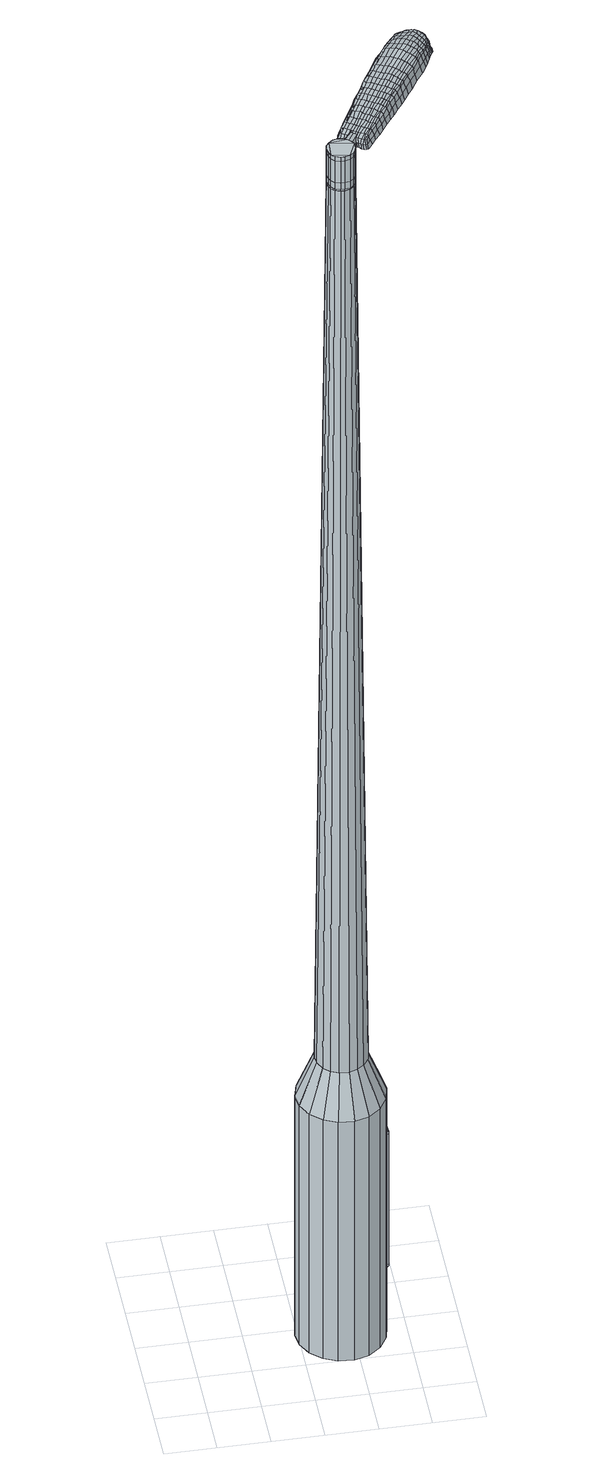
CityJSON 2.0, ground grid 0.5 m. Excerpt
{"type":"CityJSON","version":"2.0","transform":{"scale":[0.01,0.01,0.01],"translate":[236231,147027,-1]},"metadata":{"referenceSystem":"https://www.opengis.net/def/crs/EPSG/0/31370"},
"CityObjects":{
"object1":{"type":"GenericCityObject","attributes":{"cluster":484,"mean_distance_to_centroid":0.146,"new_centroid_x":236232.4,"new_centroid_y":147027.89,"mean_distance_to_camera":8.99,"H1":17.06,"H2":20.09,"Z_final":111.83,"cluster2":-1,"proj_x":236238.07,"proj_y":147031.58,"id_line":56197,"bearing_l":146.95,"distance":6.76,"orientation":"right","G_obj":56.95},"geometry":[{"type":"MultiSurface","lod":"2","boundaries":[[[0,1,2,3]],[[1,4,5,2]],[[4,6,7,5]],[[6,8,9,7]],[[8,10,11,9]],[[10,12,13,11]],[[12,14,15,13]],[[14,16,17,15]],[[16,18,19,17]],[[18,20,21,19]],[[20,22,23,21]],[[22,24,25,23]],[[24,26,27,25]],[[26,28,29,27]],[[28,30,31,29]],[[30,32,33,31]],[[32,34,35,33]],[[34,0,3,35]],[[36,37,38,39]],[[38,40,41,42]],[[41,43,42]],[[42,44,45,46]],[[45,47,46]],[[46,48,49,50]],[[49,51,50]],[[42,46,50,38]],[[50,52,39,38]],[[53,36,39]],[[2,5,7,35]],[[7,9,11,15]],[[11,13,15]],[[15,17,19,23]],[[19,21,23]],[[23,25,27,31]],[[27,29,31]],[[15,23,31,7]],[[31,33,35,7]],[[3,2,35]],[[1,0,54,55]],[[0,34,56,54]],[[34,32,57,56]],[[32,30,58,57]],[[30,28,59,58]],[[28,26,60,59]],[[26,24,61,60]],[[24,22,62,61]],[[22,20,63,62]],[[20,18,64,63]],[[18,16,65,64]],[[16,14,66,65]],[[14,12,67,66]],[[12,10,68,67]],[[10,8,69,68]],[[8,6,70,69]],[[6,4,71,70]],[[4,1,55,71]],[[55,54,72,73]],[[54,56,74,72]],[[56,57,75,74]],[[57,58,76,75]],[[58,59,77,76]],[[59,60,78,77]],[[60,61,79,78]],[[61,62,80,79]],[[62,63,81,80]],[[63,64,82,81]],[[64,65,83,82]],[[65,66,84,83]],[[66,67,85,84]],[[67,68,86,85]],[[68,69,87,86]],[[69,70,88,87]],[[70,71,89,88]],[[71,55,73,89]],[[72,90,91,73]],[[74,92,90,72]],[[75,93,92,74]],[[76,94,93,75]],[[77,95,94,76]],[[96,97,95,77]],[[98,99,97,96]],[[80,100,99,98]],[[81,101,100,80]],[[102,103,101,81]],[[104,105,103,102]],[[84,106,105,104]],[[107,108,106,84]],[[109,110,108,107]],[[87,111,110,109]],[[88,112,111,87]],[[113,114,112,88]],[[73,91,114,113]],[[115,116,117,118]],[[119,115,118,120]],[[121,119,120,122]],[[123,121,122,124]],[[125,123,124,126]],[[127,125,126,128]],[[129,127,128,130]],[[131,129,130,132]],[[133,131,132,134]],[[135,133,134,136]],[[137,135,136,138]],[[139,137,138,140]],[[141,139,140,142]],[[143,141,142,144]],[[145,143,144,146]],[[147,145,146,148]],[[78,96,77]],[[78,79,98,96]],[[79,80,98]],[[82,102,81]],[[82,83,104,102]],[[83,84,104]],[[85,107,84]],[[85,86,109,107]],[[86,87,109]],[[89,113,88]],[[89,73,113]],[[149,114,91]],[[149,112,114]],[[150,110,111]],[[150,151,108,110]],[[151,106,108]],[[152,105,106]],[[152,153,103,105]],[[153,101,103]],[[154,99,100]],[[154,155,97,99]],[[155,95,97]],[[39,52,147,156]],[[91,90,157,148]],[[53,39,156,116]],[[90,92,117,157]],[[36,53,116,115]],[[92,93,118,117]],[[37,36,115,119]],[[93,94,120,118]],[[38,37,119,121]],[[94,95,122,120]],[[40,38,121,123]],[[95,155,124,122]],[[41,40,123,125]],[[155,154,126,124]],[[43,41,125,127]],[[154,100,128,126]],[[42,43,127,129]],[[100,101,130,128]],[[44,42,129,131]],[[101,153,132,130]],[[45,44,131,133]],[[153,152,134,132]],[[47,45,133,135]],[[152,106,136,134]],[[46,47,135,137]],[[106,151,138,136]],[[48,46,137,139]],[[151,150,140,138]],[[49,48,139,141]],[[150,111,142,140]],[[51,49,141,143]],[[111,112,144,142]],[[50,51,143,145]],[[112,149,146,144]],[[52,50,145,147]],[[149,91,148,146]],[[147,148,158,159]],[[148,157,160,158]],[[157,117,161,160]],[[117,116,162,161]],[[116,156,163,162]],[[156,147,159,163]],[[164,165,166,167]],[[168,164,167,169]],[[164,168,170,171]],[[165,164,171,172]],[[173,174,175,176]],[[177,173,176,178]],[[173,177,179,180]],[[174,173,180,181]],[[182,183,184,185]],[[186,182,185,187]],[[182,186,188,189]],[[183,182,189,190]],[[191,192,193,194]],[[195,191,194,196]],[[191,195,197,198]],[[192,191,198,199]],[[200,201,202,203]],[[204,200,203,205]],[[200,204,206,207]],[[201,200,207,208]],[[209,210,211,212]],[[213,209,212,214]],[[209,213,215,216]],[[210,209,216,217]],[[218,219,220,221]],[[210,218,221,211]],[[218,210,217,222]],[[219,218,222,223]],[[224,225,226,227]],[[219,224,227,220]],[[224,219,223,228]],[[225,224,228,229]],[[230,168,169,231]],[[225,230,231,226]],[[230,225,229,232]],[[168,230,232,170]],[[233,234,235,236]],[[237,233,236,238]],[[233,237,239,240]],[[234,233,240,241]],[[242,243,244,245]],[[234,242,245,235]],[[242,234,241,246]],[[243,242,246,247]],[[248,249,250,251]],[[243,248,251,244]],[[248,243,247,252]],[[249,248,252,253]],[[254,255,256,257]],[[249,254,257,250]],[[254,249,253,258]],[[255,254,258,259]],[[260,165,172,261]],[[255,260,261,256]],[[260,255,259,262]],[[165,260,262,166]],[[263,264,265,266]],[[267,263,266,268]],[[263,267,269,270]],[[264,263,270,271]],[[272,273,274,275]],[[264,272,275,265]],[[272,264,271,276]],[[273,272,276,277]],[[278,279,280,281]],[[273,278,281,274]],[[278,273,277,282]],[[279,278,282,283]],[[284,177,178,285]],[[279,284,285,280]],[[284,279,283,286]],[[177,284,286,179]],[[287,288,289,290]],[[291,287,290,292]],[[287,291,293,294]],[[288,287,294,295]],[[296,297,298,299]],[[288,296,299,289]],[[296,288,295,300]],[[297,296,300,301]],[[302,303,304,305]],[[297,302,305,298]],[[302,297,301,306]],[[303,302,306,307]],[[308,309,310,311]],[[303,308,311,304]],[[308,303,307,312]],[[309,308,312,313]],[[314,174,181,315]],[[309,314,315,310]],[[314,309,313,316]],[[174,314,316,175]],[[317,203,202,318]],[[319,317,318,320]],[[317,319,321,322]],[[203,317,322,205]],[[323,319,320,324]],[[325,323,324,326]],[[323,325,327,328]],[[319,323,328,321]],[[329,325,326,330]],[[331,329,330,332]],[[329,331,333,334]],[[325,329,334,327]],[[335,331,332,336]],[[337,335,336,338]],[[335,337,339,340]],[[331,335,340,333]],[[341,337,338,342]],[[192,341,342,193]],[[341,192,199,343]],[[337,341,343,339]],[[344,345,190,189]],[[346,344,189,188]],[[344,346,347,348]],[[345,344,348,349]],[[350,351,349,348]],[[352,350,348,347]],[[350,352,353,354]],[[351,350,354,355]],[[356,357,355,354]],[[358,356,354,353]],[[356,358,359,360]],[[357,356,360,361]],[[362,363,361,360]],[[364,362,360,359]],[[362,364,197,195]],[[363,362,195,196]],[[365,366,367,368]],[[267,365,368,269]],[[365,267,268,369]],[[366,365,369,370]],[[371,186,187,372]],[[366,371,372,367]],[[371,366,370,373]],[[186,371,373,188]],[[374,375,376,377]],[[213,374,377,215]],[[374,213,214,378]],[[375,374,378,379]],[[380,381,382,383]],[[375,380,383,376]],[[380,375,379,384]],[[381,380,384,385]],[[386,183,190,387]],[[381,386,387,382]],[[386,381,385,388]],[[183,386,388,184]],[[389,390,391,392]],[[171,389,392,172]],[[389,171,170,393]],[[390,389,393,394]],[[395,396,397,398]],[[390,395,398,391]],[[395,390,394,399]],[[396,395,399,400]],[[401,194,193,402]],[[396,401,402,397]],[[401,396,400,403]],[[194,401,403,196]],[[404,405,406,407]],[[176,404,407,178]],[[404,176,175,408]],[[405,404,408,409]],[[410,198,197,411]],[[405,410,411,406]],[[410,405,409,412]],[[198,410,412,199]],[[413,414,415,416]],[[291,413,416,293]],[[413,291,292,417]],[[414,413,417,418]],[[419,204,205,420]],[[414,419,420,415]],[[419,414,418,421]],[[204,419,421,206]],[[422,423,424,425]],[[237,422,425,239]],[[422,237,238,426]],[[423,422,426,427]],[[428,429,430,431]],[[423,428,431,424]],[[428,423,427,432]],[[429,428,432,433]],[[434,201,208,435]],[[429,434,435,430]],[[434,429,433,436]],[[201,434,436,202]],[[437,438,427,426]],[[236,437,426,238]],[[437,236,235,439]],[[438,437,439,440]],[[441,442,433,432]],[[438,441,432,427]],[[441,438,440,443]],[[442,441,443,444]],[[445,318,202,436]],[[442,445,436,433]],[[445,442,444,446]],[[318,445,446,320]],[[447,448,449,450]],[[294,447,450,295]],[[447,294,293,416]],[[448,447,416,415]],[[451,322,321,452]],[[448,451,452,449]],[[451,448,415,420]],[[322,451,420,205]],[[453,454,440,439]],[[245,453,439,235]],[[453,245,244,455]],[[454,453,455,456]],[[457,458,444,443]],[[454,457,443,440]],[[457,454,456,459]],[[458,457,459,460]],[[461,324,320,446]],[[458,461,446,444]],[[461,458,460,462]],[[324,461,462,326]],[[463,464,465,466]],[[300,463,466,301]],[[463,300,295,450]],[[464,463,450,449]],[[467,328,327,468]],[[464,467,468,465]],[[467,464,449,452]],[[328,467,452,321]],[[469,470,456,455]],[[251,469,455,244]],[[469,251,250,471]],[[470,469,471,472]],[[473,474,460,459]],[[470,473,459,456]],[[473,470,472,475]],[[474,473,475,476]],[[477,330,326,462]],[[474,477,462,460]],[[477,474,476,478]],[[330,477,478,332]],[[479,480,481,482]],[[306,479,482,307]],[[479,306,301,466]],[[480,479,466,465]],[[483,334,333,484]],[[480,483,484,481]],[[483,480,465,468]],[[334,483,468,327]],[[485,486,472,471]],[[257,485,471,250]],[[485,257,256,487]],[[486,485,487,488]],[[489,490,476,475]],[[486,489,475,472]],[[489,486,488,491]],[[490,489,491,492]],[[493,336,332,478]],[[490,493,478,476]],[[493,490,492,494]],[[336,493,494,338]],[[495,496,497,498]],[[312,495,498,313]],[[495,312,307,482]],[[496,495,482,481]],[[499,340,339,500]],[[496,499,500,497]],[[499,496,481,484]],[[340,499,484,333]],[[501,502,488,487]],[[261,501,487,256]],[[501,261,172,392]],[[502,501,392,391]],[[503,504,492,491]],[[502,503,491,488]],[[503,502,391,398]],[[504,503,398,397]],[[505,342,338,494]],[[504,505,494,492]],[[505,504,397,402]],[[342,505,402,193]],[[506,507,409,408]],[[316,506,408,175]],[[506,316,313,498]],[[507,506,498,497]],[[508,343,199,412]],[[507,508,412,409]],[[508,507,497,500]],[[343,508,500,339]],[[509,510,370,369]],[[266,509,369,268]],[[509,266,265,511]],[[510,509,511,512]],[[513,346,188,373]],[[510,513,373,370]],[[513,510,512,514]],[[346,513,514,347]],[[515,516,517,518]],[[216,515,518,217]],[[515,216,215,377]],[[516,515,377,376]],[[519,520,521,522]],[[516,519,522,517]],[[519,516,376,383]],[[520,519,383,382]],[[523,345,349,524]],[[520,523,524,521]],[[523,520,382,387]],[[345,523,387,190]],[[525,526,512,511]],[[275,525,511,265]],[[525,275,274,527]],[[526,525,527,528]],[[529,352,347,514]],[[526,529,514,512]],[[529,526,528,530]],[[352,529,530,353]],[[531,532,533,534]],[[222,531,534,223]],[[531,222,217,518]],[[532,531,518,517]],[[535,536,537,538]],[[532,535,538,533]],[[535,532,517,522]],[[536,535,522,521]],[[539,351,355,540]],[[536,539,540,537]],[[539,536,521,524]],[[351,539,524,349]],[[541,542,528,527]],[[281,541,527,274]],[[541,281,280,543]],[[542,541,543,544]],[[545,358,353,530]],[[542,545,530,528]],[[545,542,544,546]],[[358,545,546,359]],[[547,548,549,550]],[[228,547,550,229]],[[547,228,223,534]],[[548,547,534,533]],[[551,552,553,554]],[[548,551,554,549]],[[551,548,533,538]],[[552,551,538,537]],[[555,357,361,556]],[[552,555,556,553]],[[555,552,537,540]],[[357,555,540,355]],[[557,558,544,543]],[[285,557,543,280]],[[557,285,178,407]],[[558,557,407,406]],[[559,364,359,546]],[[558,559,546,544]],[[559,558,406,411]],[[364,559,411,197]],[[560,561,394,393]],[[232,560,393,170]],[[560,232,229,550]],[[561,560,550,549]],[[562,563,400,399]],[[561,562,399,394]],[[562,561,549,554]],[[563,562,554,553]],[[564,363,196,403]],[[563,564,403,400]],[[564,563,553,556]],[[363,564,556,361]],[[565,566,567,568]],[[568,567,569,570]],[[571,569,567,572]],[[572,567,566,573]],[[574,575,576,577]],[[577,576,578,579]],[[580,578,576,581]],[[581,576,575,582]],[[583,584,585,586]],[[586,585,587,588]],[[589,587,585,590]],[[590,585,584,591]],[[592,593,594,595]],[[595,594,596,597]],[[598,596,594,599]],[[599,594,593,600]],[[601,602,603,604]],[[604,603,605,606]],[[607,605,603,608]],[[608,603,602,609]],[[610,611,612,613]],[[613,612,614,615]],[[616,614,612,617]],[[617,612,611,618]],[[619,620,621,622]],[[622,621,611,610]],[[618,611,621,623]],[[623,621,620,624]],[[625,626,627,628]],[[628,627,620,619]],[[624,620,627,629]],[[629,627,626,630]],[[570,569,631,632]],[[632,631,626,625]],[[630,626,631,633]],[[633,631,569,571]],[[634,635,636,637]],[[637,636,638,639]],[[640,638,636,641]],[[641,636,635,642]],[[643,644,645,646]],[[646,645,635,634]],[[642,635,645,647]],[[647,645,644,648]],[[649,650,651,652]],[[652,651,644,643]],[[648,644,651,653]],[[653,651,650,654]],[[655,656,657,658]],[[658,657,650,649]],[[654,650,657,659]],[[659,657,656,660]],[[573,566,661,662]],[[662,661,656,655]],[[660,656,661,663]],[[663,661,566,565]],[[664,665,666,667]],[[667,666,668,669]],[[670,668,666,671]],[[671,666,665,672]],[[673,674,675,676]],[[676,675,665,664]],[[672,665,675,677]],[[677,675,674,678]],[[679,680,681,682]],[[682,681,674,673]],[[678,674,681,683]],[[683,681,680,684]],[[579,578,685,686]],[[686,685,680,679]],[[684,680,685,687]],[[687,685,578,580]],[[688,689,690,691]],[[691,690,692,693]],[[694,692,690,695]],[[695,690,689,696]],[[697,698,699,700]],[[700,699,689,688]],[[696,689,699,701]],[[701,699,698,702]],[[703,704,705,706]],[[706,705,698,697]],[[702,698,705,707]],[[707,705,704,708]],[[709,710,711,712]],[[712,711,704,703]],[[708,704,711,713]],[[713,711,710,714]],[[582,575,715,716]],[[716,715,710,709]],[[714,710,715,717]],[[717,715,575,574]],[[601,604,718,719]],[[719,718,720,721]],[[722,720,718,723]],[[723,718,604,606]],[[721,720,724,725]],[[725,724,726,727]],[[728,726,724,729]],[[729,724,720,722]],[[727,726,730,731]],[[731,730,732,733]],[[734,732,730,735]],[[735,730,726,728]],[[733,732,736,737]],[[737,736,738,739]],[[740,738,736,741]],[[741,736,732,734]],[[739,738,742,743]],[[743,742,593,592]],[[600,593,742,744]],[[744,742,738,740]],[[591,745,746,590]],[[590,746,747,589]],[[748,747,746,749]],[[749,746,745,750]],[[750,751,752,749]],[[749,752,753,748]],[[754,753,752,755]],[[755,752,751,756]],[[756,757,758,755]],[[755,758,759,754]],[[760,759,758,761]],[[761,758,757,762]],[[762,763,764,761]],[[761,764,765,760]],[[598,765,764,596]],[[596,764,763,597]],[[766,767,768,769]],[[769,768,668,670]],[[669,668,768,770]],[[770,768,767,771]],[[588,587,772,773]],[[773,772,767,766]],[[771,767,772,774]],[[774,772,587,589]],[[775,776,777,778]],[[778,777,614,616]],[[615,614,777,779]],[[779,777,776,780]],[[781,782,783,784]],[[784,783,776,775]],[[780,776,783,785]],[[785,783,782,786]],[[591,584,787,788]],[[788,787,782,781]],[[786,782,787,789]],[[789,787,584,583]],[[790,791,792,793]],[[793,792,572,573]],[[571,572,792,794]],[[794,792,791,795]],[[796,797,798,799]],[[799,798,791,790]],[[795,791,798,800]],[[800,798,797,801]],[[592,595,802,803]],[[803,802,797,796]],[[801,797,802,804]],[[804,802,595,597]],[[805,806,807,808]],[[808,807,577,579]],[[574,577,807,809]],[[809,807,806,810]],[[598,599,811,812]],[[812,811,806,805]],[[810,806,811,813]],[[813,811,599,600]],[[814,815,692,816]],[[816,692,694]],[[693,692,817]],[[817,692,815,818]],[[606,605,819,820]],[[820,819,815,814]],[[818,815,819,821]],[[821,819,605,607]],[[822,823,824]],[[824,823,638,640]],[[639,638,823,825]],[[825,823,826]],[[827,828,829,830]],[[830,829,823,822]],[[826,823,829,831]],[[831,829,828,832]],[[609,602,833,834]],[[834,833,828,827]],[[832,828,833,835]],[[835,833,602,601]],[[826,836,825]],[[825,836,637,639]],[[634,637,836,837]],[[837,836,838]],[[832,839,840,831]],[[831,840,836,826]],[[838,836,840,841]],[[841,840,839,842]],[[601,719,843,835]],[[835,843,839,832]],[[842,839,843,844]],[[844,843,719,721]],[[845,846,847,848]],[[848,847,695,696]],[[694,695,847,816]],[[816,847,846,814]],[[722,723,849,850]],[[850,849,846,845]],[[814,846,849,820]],[[820,849,723,606]],[[838,851,852,837]],[[837,852,646,634]],[[643,646,852,853]],[[852,851,853]],[[842,854,855,841]],[[841,855,851,838]],[[853,851,855,856]],[[856,855,854,857]],[[721,725,858,844]],[[844,858,854,842]],[[857,854,858,859]],[[859,858,725,727]],[[860,861,862,863]],[[863,862,701,702]],[[696,701,862,848]],[[848,862,861,845]],[[728,729,864,865]],[[865,864,861,860]],[[845,861,864,850]],[[850,864,729,722]],[[866,867,853]],[[853,867,652,643]],[[649,652,867,868]],[[868,867,866,869]],[[857,870,871,856]],[[856,871,866,853]],[[869,866,871,872]],[[872,871,870,873]],[[727,731,874,859]],[[859,874,870,857]],[[873,870,874,875]],[[875,874,731,733]],[[876,877,878,879]],[[879,878,707,708]],[[702,707,878,863]],[[863,878,877,860]],[[734,735,880,881]],[[881,880,877,876]],[[860,877,880,865]],[[865,880,735,728]],[[869,882,883,868]],[[868,883,658,649]],[[655,658,883,884]],[[883,882,884]],[[873,885,886,872]],[[872,886,882,869]],[[884,882,886,887]],[[887,886,885,888]],[[733,737,889,875]],[[875,889,885,873]],[[888,885,889,890]],[[890,889,737,739]],[[891,892,893,894]],[[894,893,713,714]],[[708,713,893,879]],[[879,893,892,876]],[[740,741,895,896]],[[896,895,892,891]],[[876,892,895,881]],[[881,895,741,734]],[[897,898,884]],[[884,898,662,655]],[[573,662,898,793]],[[793,898,897,790]],[[888,899,900,887]],[[887,900,897,884]],[[790,897,900,799]],[[799,900,899,796]],[[739,743,901,890]],[[890,901,899,888]],[[796,899,901,803]],[[803,901,743,592]],[[810,902,903,809]],[[809,903,717,574]],[[714,717,903,894]],[[894,903,902,891]],[[600,744,904,813]],[[813,904,902,810]],[[891,902,904,896]],[[896,904,744,740]],[[771,905,906,770]],[[770,906,667,669]],[[664,667,906,907]],[[907,906,905,908]],[[589,747,909,774]],[[774,909,905,771]],[[908,905,909,910]],[[910,909,747,748]],[[911,912,913,914]],[[914,913,617,618]],[[616,617,913,778]],[[778,913,912,775]],[[915,916,917,918]],[[918,917,912,911]],[[775,912,917,784]],[[784,917,916,781]],[[750,745,919,920]],[[920,919,916,915]],[[781,916,919,788]],[[788,919,745,591]],[[908,921,922,907]],[[907,922,676,664]],[[673,676,922,923]],[[923,922,921,924]],[[748,753,925,910]],[[910,925,921,908]],[[924,921,925,926]],[[926,925,753,754]],[[927,928,929,930]],[[930,929,623,624]],[[618,623,929,914]],[[914,929,928,911]],[[931,932,933,934]],[[934,933,928,927]],[[911,928,933,918]],[[918,933,932,915]],[[756,751,935,936]],[[936,935,932,931]],[[915,932,935,920]],[[920,935,751,750]],[[924,937,938,923]],[[923,938,682,673]],[[679,682,938,939]],[[939,938,937,940]],[[754,759,941,926]],[[926,941,937,924]],[[940,937,941,942]],[[942,941,759,760]],[[943,944,945,946]],[[946,945,629,630]],[[624,629,945,930]],[[930,945,944,927]],[[947,948,949,950]],[[950,949,944,943]],[[927,944,949,934]],[[934,949,948,931]],[[762,757,951,952]],[[952,951,948,947]],[[931,948,951,936]],[[936,951,757,756]],[[940,953,954,939]],[[939,954,686,679]],[[579,686,954,808]],[[808,954,953,805]],[[760,765,955,942]],[[942,955,953,940]],[[805,953,955,812]],[[812,955,765,598]],[[795,956,957,794]],[[794,957,633,571]],[[630,633,957,946]],[[946,957,956,943]],[[801,958,959,800]],[[800,959,956,795]],[[943,956,959,950]],[[950,959,958,947]],[[597,763,960,804]],[[804,960,958,801]],[[947,958,960,952]],[[952,960,763,762]],[[565,568,167,166]],[[568,570,169,167]],[[580,581,180,179]],[[581,582,181,180]],[[583,586,185,184]],[[586,588,187,185]],[[607,608,207,206]],[[608,609,208,207]],[[610,613,212,211]],[[613,615,214,212]],[[619,622,221,220]],[[622,610,211,221]],[[625,628,227,226]],[[628,619,220,227]],[[570,632,231,169]],[[632,625,226,231]],[[640,641,240,239]],[[641,642,241,240]],[[642,647,246,241]],[[647,648,247,246]],[[648,653,252,247]],[[653,654,253,252]],[[654,659,258,253]],[[659,660,259,258]],[[660,663,262,259]],[[663,565,166,262]],[[670,671,270,269]],[[671,672,271,270]],[[672,677,276,271]],[[677,678,277,276]],[[678,683,282,277]],[[683,684,283,282]],[[684,687,286,283]],[[687,580,179,286]],[[688,691,290,289]],[[691,693,292,290]],[[697,700,299,298]],[[700,688,289,299]],[[703,706,305,304]],[[706,697,298,305]],[[709,712,311,310]],[[712,703,304,311]],[[582,716,315,181]],[[716,709,310,315]],[[766,769,368,367]],[[769,670,269,368]],[[588,773,372,187]],[[773,766,367,372]],[[615,779,378,214]],[[779,780,379,378]],[[780,785,384,379]],[[785,786,385,384]],[[786,789,388,385]],[[789,583,184,388]],[[693,817,417,292]],[[817,818,418,417]],[[818,821,421,418]],[[821,607,206,421]],[[822,824,425,424]],[[824,640,239,425]],[[827,830,431,430]],[[830,822,424,431]],[[609,834,435,208]],[[834,827,430,435]],[[961,962,963,964]],[[965,966,964,963]],[[967,968,969,970]],[[971,972,973,974]],[[962,975,976,963]],[[977,965,963,976]],[[978,967,970,979]],[[980,981,972,971]],[[975,982,983,976]],[[983,984,977,976]],[[985,978,979,986]],[[987,981,980,988]],[[982,989,990,983]],[[990,991,984,983]],[[992,985,986,993]],[[994,987,988,995]],[[996,997,998,999]],[[1000,1001,997,996]],[[1000,1002,1003,1001]],[[1002,1004,1005,1003]],[[1006,1007,1008,1009]],[[1010,1011,1007,1006]],[[1012,1013,1011,1010]],[[1014,1015,1013,1012]],[[1009,998,997,1006]],[[1006,997,1001,1010]],[[1001,1003,1012,1010]],[[1003,1005,1014,1012]],[[970,969,966,965]],[[979,970,965,977]],[[984,986,979,977]],[[991,993,986,984]],[[971,974,968,967]],[[980,971,967,978]],[[988,980,978,985]],[[995,988,985,992]],[[972,996,999,973]],[[981,1000,996,972]],[[1002,1000,981,987]],[[1004,1002,987,994]],[[1016,1017,1018,1019]],[[1018,1020,1021,1022]],[[1018,1022,1023,1024]],[[1018,1024,1019]],[[1025,1016,1019,1026]],[[1027,1026,1019,1028]],[[1029,1028,1019]],[[1030,1018,1017,1031]],[[1032,1030,1031,1033]],[[1034,1032,1033,1035]],[[1036,1034,1035,1037]],[[1038,1036,1037,1039]],[[1039,1040,1041,1042]],[[1039,1042,1043,1044]],[[1039,1044,1045,1046]],[[1045,1047,1048,1049]],[[1045,1049,1050,1051]],[[1045,1051,1046]],[[1039,1046,1038]],[[1052,1053,1017,1016]],[[1054,1055,1020,1018]],[[1056,1057,1029,1019]],[[1053,1058,1031,1017]],[[1059,1054,1018,1030]],[[1058,1060,1033,1031]],[[1061,1059,1030,1032]],[[1060,1062,1035,1033]],[[1063,1061,1032,1034]],[[1062,1064,1037,1035]],[[1065,1063,1034,1036]],[[1064,1066,1039,1037]],[[1067,1065,1036,1038]],[[1066,1068,1040,1039]],[[1069,1070,1047,1045]],[[1071,1067,1038,1046]],[[1041,1040,1068,1072]],[[1042,1041,1072,1073]],[[1043,1042,1073,1074]],[[1044,1043,1074,1075]],[[1045,1044,1075,1069]],[[1076,1052,1016,1025]],[[1077,1076,1025,1026]],[[1078,1077,1026,1027]],[[1079,1078,1027,1028]],[[1057,1079,1028,1029]],[[1021,1020,1055,1080]],[[1048,1047,1070,1081]],[[1022,1021,1080,1082]],[[1023,1022,1082,1083]],[[1024,1023,1083,1084]],[[1019,1024,1084,1056]],[[1049,1048,1081,1085]],[[1050,1049,1085,1086]],[[1051,1050,1086,1087]],[[1046,1051,1087,1071]]]}]}
},
"vertices":[
[163,127,384],[174,117,384],[174,117,96],[163,127,96],[180,103,384],[180,103,96],[182,89,384],[182,89,96],[179,75,384],[179,75,96],[171,62,384],[171,62,96],[159,53,384],[159,53,96],[145,49,384],[145,49,96],[130,50,384],[130,50,96],[117,56,384],[117,56,96],[106,66,384],[106,66,96],[99,79,384],[99,79,96],[97,93,384],[97,93,96],[101,108,384],[101,108,96],[109,120,384],[109,120,96],[121,129,384],[121,129,96],[135,133,384],[135,133,96],[149,132,384],[149,132,96],[138,104,1524],[134,103,1524],[130,100,1524],[147,102,1524],[127,96,1524],[126,92,1524],[129,83,1524],[127,87,1524],[132,80,1524],[137,78,1524],[146,79,1524],[141,78,1524],[150,82,1524],[152,86,1524],[153,95,1524],[153,90,1524],[150,99,1524],[143,104,1524],[153,112,429],[160,106,429],[145,116,429],[137,116,429],[128,114,429],[121,108,429],[117,101,429],[115,92,429],[116,84,429],[120,76,429],[126,70,429],[134,67,429],[143,66,429],[151,69,429],[158,74,429],[163,81,429],[165,90,429],[164,98,429],[147,102,1483],[150,99,1483],[143,104,1483],[138,104,1483],[134,103,1483],[130,100,1483],[127,96,1483],[126,92,1483],[127,87,1483],[129,83,1483],[132,80,1483],[137,78,1483],[141,78,1483],[146,79,1483],[150,82,1483],[152,86,1483],[153,90,1483],[153,95,1483],[147,102,1485],[150,99,1485],[143,104,1485],[138,104,1485],[134,103,1485],[130,100,1485],[128,96,1483],[128,96,1485],[127,92,1483],[127,92,1485],[127,87,1485],[129,83,1485],[133,80,1483],[133,80,1485],[137,79,1483],[137,79,1485],[141,78,1485],[146,80,1483],[146,80,1485],[149,82,1483],[149,82,1485],[152,86,1485],[153,90,1485],[152,95,1483],[152,95,1485],[138,104,1519],[143,104,1519],[143,104,1493],[138,104,1493],[134,103,1519],[134,103,1493],[130,100,1519],[130,100,1493],[127,96,1519],[127,96,1493],[126,92,1519],[126,92,1493],[127,87,1519],[127,87,1493],[129,83,1519],[129,83,1493],[132,80,1519],[132,80,1493],[137,78,1519],[137,78,1493],[141,78,1519],[141,78,1493],[146,79,1519],[146,79,1493],[150,82,1519],[150,82,1493],[152,86,1519],[152,86,1493],[153,90,1519],[153,90,1493],[153,95,1519],[153,95,1493],[150,99,1519],[150,99,1493],[153,95,1485],[150,82,1485],[146,79,1485],[137,78,1485],[132,80,1485],[126,92,1485],[127,96,1485],[147,102,1519],[147,102,1493],[160,116,1513],[160,116,1518],[157,118,1513],[155,120,1513],[155,120,1518],[157,118,1518],[214,169,1519],[210,164,1518],[212,164,1509],[216,170,1510],[219,177,1519],[221,177,1510],[217,177,1526],[212,170,1525],[208,164,1525],[182,191,1519],[178,185,1518],[179,183,1525],[183,189,1525],[186,198,1519],[187,196,1526],[186,200,1510],[181,193,1510],[178,187,1509],[237,243,1519],[240,241,1519],[240,241,1513],[237,243,1513],[233,244,1519],[233,245,1513],[232,243,1524],[236,241,1524],[239,239,1524],[196,180,1530],[192,174,1529],[195,173,1529],[199,179,1530],[201,188,1531],[204,186,1531],[198,190,1530],[193,182,1530],[189,176,1529],[152,113,1512],[155,111,1512],[155,112,1517],[153,114,1517],[150,114,1512],[151,115,1517],[150,115,1506],[153,114,1506],[155,112,1506],[245,220,1519],[244,217,1519],[245,217,1512],[247,220,1512],[246,222,1518],[248,222,1512],[245,222,1522],[244,220,1523],[242,217,1524],[242,213,1519],[239,208,1519],[241,208,1512],[243,213,1512],[240,213,1524],[237,208,1525],[236,202,1519],[232,196,1519],[234,196,1511],[238,203,1511],[234,203,1526],[230,196,1526],[225,186,1519],[227,187,1510],[224,186,1526],[170,110,1513],[175,116,1513],[173,116,1518],[169,110,1517],[167,106,1512],[167,107,1516],[168,106,1506],[172,110,1507],[176,116,1507],[179,122,1514],[184,128,1515],[182,128,1520],[178,122,1519],[181,122,1507],[185,128,1507],[188,134,1515],[193,140,1516],[191,140,1522],[187,134,1521],[190,134,1508],[194,140,1508],[197,146,1517],[201,152,1517],[200,152,1524],[195,146,1523],[199,146,1508],[203,152,1509],[206,158,1518],[204,158,1524],[208,158,1509],[216,240,1519],[214,237,1519],[214,236,1524],[217,239,1523],[218,242,1518],[218,241,1522],[217,243,1512],[215,242,1512],[213,239,1512],[210,234,1519],[207,229,1519],[208,228,1525],[211,233,1524],[210,235,1512],[206,231,1512],[203,224,1519],[199,218,1519],[200,216,1526],[204,223,1526],[203,226,1511],[198,220,1511],[193,208,1519],[193,207,1526],[192,210,1510],[145,127,1513],[149,133,1513],[148,135,1507],[145,128,1507],[142,122,1512],[142,123,1506],[144,122,1516],[146,125,1517],[149,132,1518],[152,140,1514],[156,146,1515],[156,148,1507],[152,141,1507],[153,138,1519],[157,145,1520],[160,153,1515],[164,159,1516],[163,161,1508],[159,154,1508],[161,151,1521],[164,158,1522],[167,166,1517],[171,172,1517],[170,174,1509],[167,167,1508],[168,164,1523],[172,170,1524],[175,178,1518],[174,180,1509],[175,177,1524],[156,118,1519],[158,117,1519],[160,124,1520],[162,123,1520],[158,126,1520],[154,120,1519],[164,131,1522],[166,129,1522],[168,137,1523],[170,135,1523],[166,139,1523],[162,132,1521],[172,143,1524],[175,142,1524],[176,149,1525],[179,148,1525],[174,151,1525],[170,145,1524],[180,156,1526],[183,154,1526],[184,162,1527],[187,160,1527],[181,164,1527],[177,158,1526],[188,168,1528],[191,166,1528],[185,170,1528],[234,239,1527],[237,237,1527],[230,240,1526],[228,236,1527],[232,235,1528],[235,233,1528],[228,230,1529],[231,228,1529],[224,231,1528],[220,225,1530],[224,224,1530],[227,221,1530],[220,217,1531],[223,215,1531],[216,219,1530],[212,212,1531],[215,210,1531],[218,208,1531],[208,199,1531],[211,197,1531],[205,201,1531],[219,243,1518],[223,244,1519],[222,245,1513],[219,244,1513],[219,241,1523],[222,242,1523],[227,244,1519],[228,245,1513],[227,243,1524],[246,225,1518],[246,227,1518],[245,226,1523],[245,224,1523],[248,225,1513],[247,228,1513],[246,231,1519],[244,235,1519],[243,233,1524],[244,230,1523],[246,231,1513],[245,235,1513],[242,238,1519],[241,237,1524],[243,239,1513],[211,170,1528],[209,171,1528],[205,165,1528],[207,164,1527],[216,177,1528],[214,179,1529],[207,173,1529],[204,175,1530],[200,169,1529],[203,167,1528],[212,180,1529],[210,182,1530],[202,177,1530],[198,171,1529],[207,184,1531],[184,188,1528],[186,187,1529],[190,194,1529],[188,195,1528],[180,182,1527],[182,181,1528],[189,185,1529],[194,192,1530],[185,179,1528],[142,119,1512],[144,118,1512],[145,119,1517],[144,120,1517],[142,121,1506],[144,119,1506],[147,116,1512],[148,117,1517],[147,117,1506],[165,105,1512],[163,106,1512],[164,106,1506],[166,105,1506],[165,106,1517],[164,107,1517],[161,107,1512],[159,108,1512],[160,109,1506],[162,107,1506],[162,108,1517],[159,110,1517],[157,110,1512],[158,110,1506],[157,111,1517],[168,111,1519],[166,111,1519],[172,117,1520],[171,117,1520],[165,113,1519],[162,114,1519],[169,119,1520],[167,120,1520],[160,115,1519],[164,122,1520],[146,125,1519],[148,124,1519],[152,130,1520],[150,131,1520],[151,122,1519],[155,128,1520],[177,123,1521],[175,124,1521],[181,129,1522],[179,130,1522],[173,125,1521],[171,126,1521],[177,131,1522],[175,132,1523],[169,128,1522],[173,134,1523],[154,137,1521],[156,136,1521],[160,143,1522],[158,144,1522],[159,134,1521],[162,141,1522],[185,135,1523],[184,136,1523],[190,141,1524],[188,142,1524],[182,137,1523],[179,139,1524],[186,143,1525],[184,145,1525],[177,140,1524],[181,146,1525],[162,150,1523],[163,149,1523],[167,155,1524],[165,157,1524],[166,147,1524],[170,153,1525],[194,147,1525],[192,148,1525],[198,153,1526],[197,154,1526],[190,149,1526],[188,151,1526],[194,155,1527],[192,157,1527],[185,152,1526],[189,159,1527],[169,163,1525],[171,162,1525],[175,168,1526],[173,169,1526],[174,160,1526],[178,166,1527],[202,159,1527],[201,160,1527],[199,161,1527],[196,163,1528],[194,165,1528],[176,176,1527],[178,174,1527],[182,172,1528],[218,239,1525],[221,240,1525],[216,237,1526],[219,237,1526],[225,240,1526],[223,237,1527],[244,222,1525],[244,224,1525],[242,221,1526],[242,219,1525],[243,228,1525],[242,231,1526],[239,227,1527],[241,224,1526],[240,234,1526],[237,230,1527],[213,233,1526],[215,233,1527],[209,228,1527],[212,227,1528],[220,232,1528],[216,227,1529],[240,214,1526],[239,216,1527],[236,211,1528],[237,209,1527],[238,219,1527],[236,222,1528],[233,216,1529],[234,214,1528],[234,225,1528],[230,219,1530],[206,222,1528],[208,222,1529],[201,216,1528],[203,215,1529],[212,221,1529],[207,214,1530],[233,204,1528],[232,206,1528],[228,199,1529],[229,197,1528],[231,208,1529],[229,211,1530],[224,203,1530],[226,201,1530],[226,213,1530],[221,205,1531],[195,206,1529],[197,205,1529],[201,203,1530],[223,187,1528],[221,189,1529],[219,191,1530],[217,193,1530],[214,195,1531],[210,165,1509],[208,165,1518],[212,171,1518],[214,171,1509],[217,178,1519],[219,178,1510],[216,178,1525],[211,171,1525],[207,165,1525],[181,182,1525],[180,184,1518],[184,190,1518],[184,188,1525],[188,197,1519],[189,195,1525],[188,199,1510],[183,192,1509],[179,186,1509],[239,240,1513],[238,239,1519],[236,241,1519],[236,241,1513],[232,242,1519],[232,243,1513],[231,241,1524],[235,239,1524],[237,238,1524],[195,173,1528],[193,175,1528],[197,181,1529],[199,179,1529],[201,188,1529],[204,187,1529],[198,190,1529],[194,183,1529],[190,176,1528],[156,114,1516],[156,113,1512],[154,115,1512],[154,115,1516],[151,116,1512],[152,117,1516],[151,117,1506],[154,115,1506],[156,114,1506],[244,218,1512],[242,218,1519],[243,220,1518],[245,221,1512],[244,222,1518],[246,222,1512],[243,222,1522],[242,221,1523],[241,218,1523],[239,209,1512],[237,209,1519],[240,213,1519],[242,214,1512],[238,214,1524],[236,209,1525],[232,197,1511],[230,197,1519],[234,203,1519],[236,204,1511],[233,204,1525],[228,197,1526],[224,187,1519],[226,188,1510],[222,187,1526],[172,117,1518],[173,117,1513],[169,111,1513],[168,111,1517],[166,107,1512],[165,108,1515],[167,108,1506],[170,111,1506],[175,117,1507],[181,129,1520],[182,129,1514],[178,123,1514],[176,123,1519],[179,124,1507],[184,130,1507],[190,141,1522],[191,141,1516],[187,135,1515],[185,135,1521],[188,136,1508],[193,142,1508],[198,153,1523],[200,153,1517],[195,147,1516],[194,147,1522],[197,148,1508],[202,153,1508],[204,159,1517],[202,159,1524],[206,159,1509],[216,235,1523],[215,236,1519],[217,239,1518],[218,238,1523],[219,240,1518],[219,239,1522],[218,241,1512],[216,240,1512],[214,238,1512],[209,227,1525],[208,228,1519],[212,232,1519],[213,231,1524],[211,234,1512],[208,230,1512],[201,215,1526],[201,217,1519],[205,223,1519],[206,222,1525],[204,225,1511],[200,218,1511],[194,207,1519],[195,205,1526],[194,209,1510],[150,134,1507],[150,132,1513],[147,126,1513],[146,127,1506],[144,121,1512],[144,123,1506],[146,122,1515],[147,125,1517],[151,131,1518],[157,147,1507],[158,145,1514],[154,139,1514],[154,140,1507],[155,138,1519],[159,144,1520],[165,160,1508],[165,158,1516],[162,152,1515],[161,154,1508],[162,150,1521],[166,157,1522],[172,173,1508],[173,171,1517],[169,165,1516],[168,167,1508],[170,163,1522],[173,170,1523],[176,177,1517],[176,179,1509],[177,176,1524],[157,119,1518],[159,118,1518],[160,125,1519],[163,124,1519],[158,127,1519],[154,121,1518],[164,131,1520],[167,130,1520],[169,137,1521],[171,136,1521],[166,139,1521],[162,133,1520],[173,144,1523],[175,142,1523],[177,150,1524],[179,148,1524],[174,152,1524],[170,145,1523],[181,156,1525],[183,155,1525],[185,162,1526],[187,161,1526],[182,164,1526],[178,158,1525],[189,169,1527],[191,167,1527],[186,170,1527],[236,236,1526],[233,238,1526],[230,239,1525],[228,236,1526],[231,234,1526],[234,232,1526],[231,227,1528],[228,229,1528],[224,230,1527],[220,225,1528],[224,223,1529],[227,221,1529],[223,215,1530],[220,217,1530],[217,219,1529],[212,211,1530],[215,210,1530],[218,208,1530],[211,197,1530],[208,199,1530],[205,201,1530],[222,243,1513],[223,242,1518],[220,241,1518],[220,242,1512],[220,240,1523],[222,240,1523],[227,242,1519],[227,243,1513],[227,241,1523],[243,226,1523],[244,227,1518],[244,224,1518],[243,224,1523],[246,224,1512],[245,227,1512],[241,232,1523],[242,233,1519],[244,230,1519],[242,229,1523],[244,230,1513],[243,234,1513],[241,236,1519],[240,235,1524],[241,237,1513],[205,166,1527],[209,172,1527],[210,171,1527],[206,165,1526],[215,178,1527],[214,179,1528],[200,169,1528],[204,175,1528],[207,174,1528],[203,168,1527],[212,181,1528],[209,183,1529],[202,177,1529],[198,171,1528],[207,185,1529],[191,194,1528],[186,187,1527],[185,187,1527],[190,195,1527],[181,181,1526],[183,181,1527],[190,185,1528],[195,192,1528],[186,179,1527],[146,121,1516],[145,120,1512],[145,121,1516],[144,122,1506],[145,121,1506],[148,118,1512],[149,119,1516],[148,119,1506],[166,108,1506],[165,107,1512],[166,107,1506],[165,108,1516],[165,109,1516],[161,111,1506],[160,110,1512],[163,109,1512],[164,109,1506],[163,110,1516],[161,111,1516],[158,112,1512],[159,112,1506],[158,113,1516],[167,112,1518],[172,118,1519],[171,118,1519],[163,115,1518],[165,113,1518],[169,119,1519],[167,121,1519],[161,116,1518],[165,122,1519],[152,130,1519],[149,124,1518],[148,125,1518],[151,131,1519],[151,123,1518],[155,129,1519],[175,124,1520],[176,124,1520],[180,130,1521],[171,127,1520],[173,125,1520],[178,132,1521],[175,133,1521],[169,128,1520],[173,135,1521],[160,143,1521],[156,137,1520],[155,137,1520],[159,144,1521],[159,135,1520],[163,141,1521],[184,136,1522],[185,136,1522],[189,142,1523],[188,142,1523],[179,139,1522],[182,138,1522],[186,144,1523],[184,145,1524],[177,141,1523],[181,147,1524],[168,156,1523],[164,149,1522],[163,150,1522],[167,156,1523],[167,148,1522],[171,154,1523],[192,148,1524],[193,148,1524],[197,154,1525],[188,151,1525],[190,150,1524],[194,156,1525],[192,157,1526],[185,153,1525],[190,159,1526],[175,168,1525],[172,162,1524],[170,163,1524],[174,169,1525],[175,160,1524],[178,166,1525],[201,160,1526],[202,160,1526],[196,163,1527],[199,162,1526],[194,165,1527],[179,175,1526],[178,175,1526],[182,173,1526],[221,239,1524],[219,238,1524],[217,235,1525],[219,236,1525],[226,239,1525],[223,236,1525],[241,221,1525],[242,224,1524],[242,222,1524],[240,219,1525],[238,227,1526],[240,231,1525],[241,227,1524],[240,224,1525],[239,233,1525],[237,230,1526],[216,232,1526],[214,231,1526],[210,226,1526],[212,227,1527],[220,231,1526],[216,226,1527],[235,211,1527],[238,216,1526],[238,215,1526],[235,210,1526],[232,216,1528],[235,222,1527],[237,219,1526],[233,214,1527],[233,225,1527],[229,219,1528],[208,221,1527],[207,221,1527],[202,215,1527],[204,214,1528],[212,220,1528],[208,213,1529],[227,199,1528],[232,206,1527],[232,204,1527],[228,198,1527],[223,203,1529],[228,211,1529],[230,208,1528],[225,201,1528],[226,213,1529],[221,206,1530],[197,204,1528],[196,205,1528],[201,203,1529],[221,189,1528],[221,188,1528],[216,193,1529],[219,191,1529],[214,195,1530],[167,107,1508],[161,111,1508],[180,137,1509],[186,133,1509],[192,155,1510],[199,150,1510],[214,188,1512],[222,183,1512],[212,168,1511],[204,173,1511],[224,203,1513],[231,215,1514],[238,210,1514],[232,198,1513],[155,114,1508],[173,142,1509],[185,160,1510],[206,193,1512],[197,178,1511],[216,208,1513],[224,219,1514],[150,118,1508],[166,146,1509],[178,165,1510],[199,198,1512],[189,183,1511],[216,224,1514],[208,213,1513],[144,122,1508],[160,150,1509],[170,169,1510],[191,203,1512],[181,188,1511],[209,229,1514],[201,218,1513],[238,226,1514],[239,231,1514],[245,227,1514],[245,221,1514],[231,231,1514],[233,235,1514],[224,235,1514],[228,238,1514],[217,240,1514],[222,242,1514],[240,236,1515],[239,241,1515],[240,240,1515],[243,234,1515],[236,239,1515],[238,241,1515],[232,241,1515],[237,242,1515],[229,243,1515],[236,242,1515],[117,128,334],[121,131,334],[121,131,165],[109,122,171],[117,128,165],[114,126,165],[112,124,166],[111,123,167],[110,122,169],[114,126,334],[112,124,333],[111,123,332],[110,122,331],[109,122,328],[135,135,165],[135,135,334],[150,134,165],[150,134,334],[164,128,165],[164,128,334],[175,117,165],[175,117,334],[182,104,165],[182,104,334],[182,100,334],[183,96,334],[183,93,333],[183,91,332],[184,90,331],[184,90,328],[182,100,165],[184,90,171],[184,90,169],[183,91,167],[183,93,166],[183,96,165],[119,126,334],[122,128,334],[122,128,165],[119,126,165],[111,120,171],[111,120,328],[135,132,334],[135,132,165],[149,131,334],[149,131,165],[162,125,334],[162,125,165],[172,116,334],[172,116,165],[179,104,334],[179,104,165],[179,100,334],[181,90,328],[181,90,171],[179,100,165],[180,96,334],[180,93,333],[181,91,332],[181,90,331],[116,124,334],[114,122,333],[112,121,332],[111,120,331],[116,124,165],[181,90,169],[114,122,166],[112,121,167],[111,120,169],[181,91,167],[180,93,166],[180,96,165]
]}
